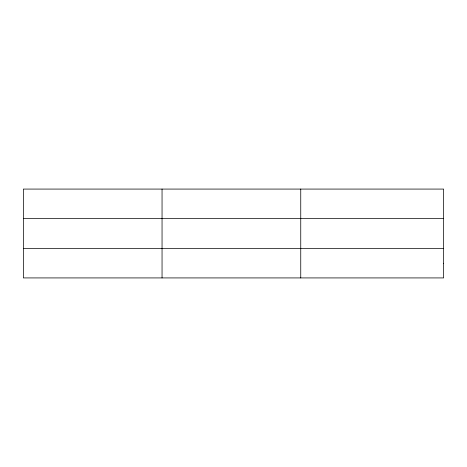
<?xml version="1.0" encoding="UTF-8"?>
<svg xmlns="http://www.w3.org/2000/svg" width="467" height="467" viewBox="0 0 467 467"><rect width="100%" height="100%" fill="white"/><g stroke="black" fill="none" stroke-linecap="round" stroke-linejoin="round"><path stroke-width="0.7" d="M162.049 189.077L162.049 277.923M300.748 189.077L300.748 277.923M23.35 218.398L443.65 218.398M23.35 248.602L443.65 248.602M443.65 263.26L443.65 277.923L23.35 277.923L23.35 189.077L443.65 189.077L443.65 263.26"/></g></svg>
